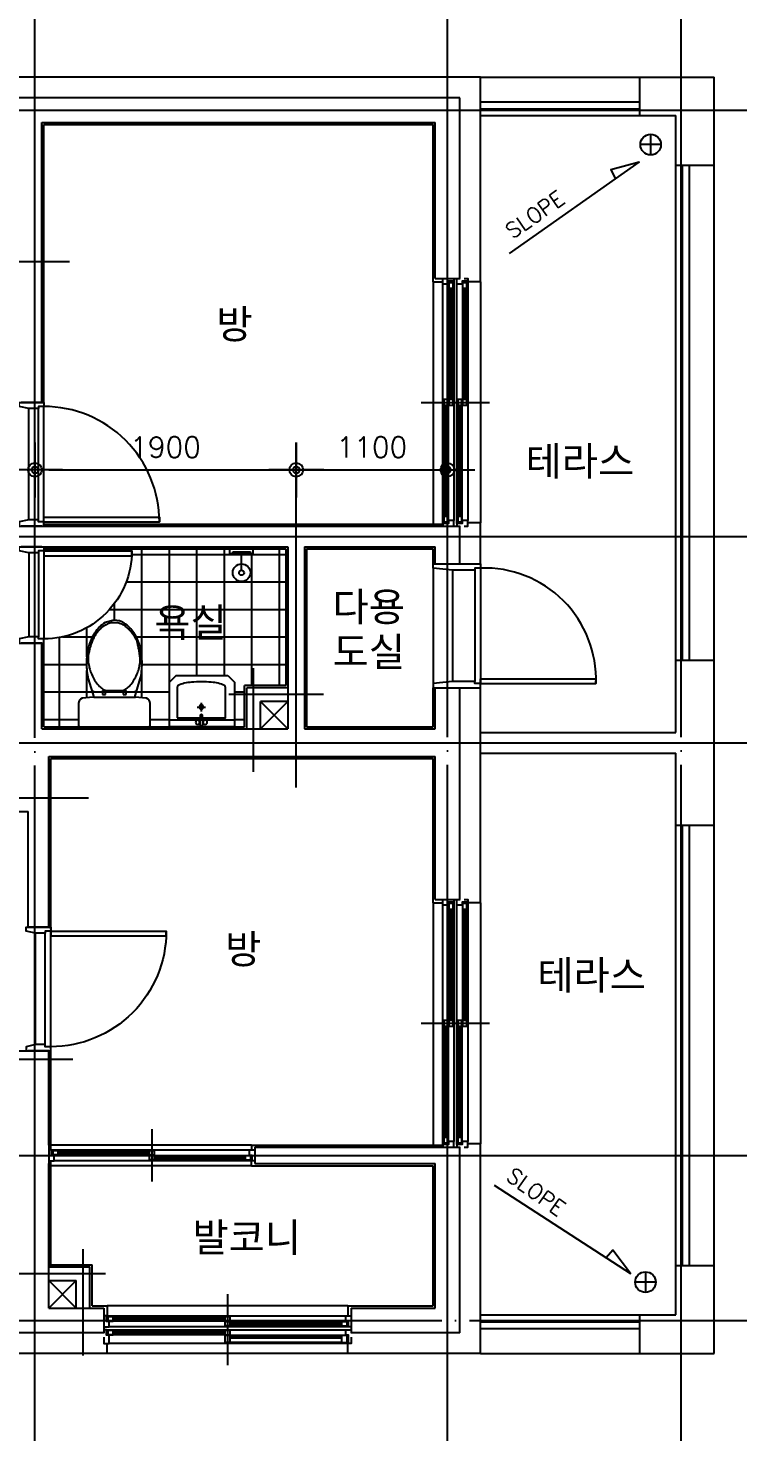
# Model space of a CAD drawing. Header units: millimetres. Extents: x 5537433 to 5830173, y -900794 to -778623.
# Drawn here: x 5641291 to 5646453, y -823965 to -813758 of the extents above; entities that cross this region are included whole.
import ezdxf
from ezdxf.enums import TextEntityAlignment as Align

# ---------------------------------------------------------------- set-up
doc = ezdxf.new("R2010")
doc.units = ezdxf.units.MM
doc.header["$LTSCALE"] = 100
doc.linetypes.add('CEN', pattern=[62, 60, -1, 0, -1])
doc.layers.get('0').update_dxf_attribs({"linetype": 'CONTINUOUS'})
doc.layers.get('DEFPOINTS').update_dxf_attribs({"linetype": 'CONTINUOUS'})
for name, color, linetype in [('181', 181, 'CONTINUOUS'), ('60', 60, 'CONTINUOUS'), ('9', 9, 'CONTINUOUS'), ('CEN', 1, 'CEN'), ('COL', 2, 'CONTINUOUS'), ('DIM', 7, 'CONTINUOUS'), ('ETC', 6, 'CONTINUOUS'), ('FIN', 9, 'CONTINUOUS'), ('FUR', 181, 'CONTINUOUS'), ('HAT', 8, 'CONTINUOUS'), ('WID', 4, 'CONTINUOUS')]:
    doc.layers.add(name, color=color, linetype=linetype)
doc.styles.add('2', font='')
doc.styles.add('GHS', font='ROMANS.shx', dxfattribs={"bigfont": 'GHS.shx'})
doc.styles.add('HGTXT', font='romans.shx', dxfattribs={"bigfont": 'whgtxt.shx'})
doc.styles.get('2').set_extended_font_data('HYtbrB')
doc.dimstyles.get("Standard").update_dxf_attribs({"dimtxt": 0.18, "dimasz": 0.18, "dimexe": 0.18, "dimexo": 0.0625, "dimgap": 0.09, "dimtad": 0, "dimtih": 1, "dimtoh": 1, "dimdec": 4, "dimzin": 0, "dimdsep": 46, "dimtxsty": 'STANDARD', "dimcen": 0.09, "dimadec": 0, "dimazin": 0, "dimtfac": 1, "dimtdec": 4, "dimtofl": 0, "dimtmove": 0, "dimatfit": 3, "dimfxl": 1, "dimtolj": 1, "dimtzin": 0, "dimarcsym": 0})

# ---------------------------------------------------------------- blocks, each defined once
blk = doc.blocks.new('to-la-001-D-P')
at = {"color": 0}
for p, q in [((475, -50), (0, -50)), ((58, -288), (58, -66)), ((58, -66), (225, -66)), ((202, -144), (264, -144)), ((232, -175), (232, -113))]:
    blk.add_line(p, q, dxfattribs=at)
blk.add_lwpolyline([(425, -375), (475, -325), (475, 0), (0, 0), (0, -325), (50, -375)], close=True, dxfattribs=at)
for points in [[(240, -66), (408, -66), (408, -288, -0.272815), (401, -300, -0.070145), (356, -317, -0.03268), (305, -325, -0.023671), (233, -328, -0.023671), (161, -325, -0.03268), (109, -317, -0.070145), (64, -300, -0.272815), (58, -288, -0.272815)], [(224, -17), (227, -87, 1), (239, -87), (242, -17)]]:
    blk.add_lwpolyline(points, format="xyb", dxfattribs=at)
for centre, radius in [((206, -34), 15.3), ((260, -34), 15.3), ((233, -144), 15)]:
    blk.add_circle(centre, radius, dxfattribs=at)
for start, end in [(90, 181.9092), (358.0908, 90)]:
    blk.add_arc((233, -17), 9.19, start, end, dxfattribs=at)
blk = doc.blocks.new('to-cl-007-D-P')
at = {"color": 0}
for p, q in [((-150, -217), (155, -217)), ((-150, -255), (150, -255)), ((-85, -235), (-65, -235)), ((-85, -265), (-85, -235)), ((-65, -265), (-85, -265)), ((-65, -235), (-65, -265)), ((65, -265), (65, -235)), ((65, -235), (85, -235)), ((85, -265), (65, -265)), ((85, -235), (85, -265))]:
    blk.add_line(p, q, dxfattribs=at)
blk.add_lwpolyline([(150, -217), (189, -350, -0.05768), (202, -461, -0.065122), (186, -587, -0.077906), (143, -683, -0.107177), (72, -754, -0.144137), (0, -776), (-67, -759, -0.107177), (-143, -683, -0.077906), (-186, -587, -0.065122), (-202, -461, -0.057645), (-189, -350), (-150, -217), (-155, -217), (-235, -210, -0.286796), (-260, -170), (-260, -10, -0.414214), (-250, 0), (250, 0, -0.414214), (260, -10), (260, -170, -0.286796), (235, -210), (150, -217)], format="xyb", dxfattribs=at)
blk.add_lwpolyline([(87, -276), (94, -282), (101, -288), (108, -295), (115, -303), (122, -312), (129, -321), (136, -331), (142, -340), (148, -350), (154, -360), (159, -370), (164, -381), (168, -391), (172, -401), (175, -411), (178, -421), (181, -431), (183, -441), (184, -450), (186, -459), (187, -468), (187, -475), (188, -482), (188, -487), (188, -491), (189, -495), (188, -497), (188, -499), (188, -502), (187, -504), (187, -508), (186, -512), (186, -517), (185, -524), (184, -531), (183, -539), (181, -548), (180, -556), (179, -565), (177, -573), (176, -582), (174, -589), (172, -597), (171, -604), (169, -610), (168, -615), (166, -620), (165, -624), (164, -627), (164, -629), (163, -631), (162, -633), (161, -635), (160, -636), (159, -639), (157, -641), (155, -645), (152, -649), (149, -654), (146, -659), (142, -665), (137, -672), (132, -678), (127, -685), (122, -692), (116, -699), (109, -706), (103, -712), (96, -719), (88, -725), (81, -731), (73, -737), (64, -742), (56, -746), (47, -750), (37, -753), (28, -756), (18, -757), (9, -758), (-1, -758), (-11, -758), (-22, -756), (-32, -754), (-41, -751), (-51, -747), (-60, -743), (-69, -738), (-78, -733), (-85, -728), (-93, -722), (-99, -716), (-105, -710), (-111, -703), (-117, -697), (-122, -690), (-127, -684), (-131, -677), (-136, -671), (-140, -664), (-144, -658), (-148, -651), (-151, -644), (-155, -638), (-158, -631), (-161, -624), (-164, -617), (-167, -610), (-169, -603), (-171, -595), (-174, -587), (-176, -580), (-178, -571), (-180, -563), (-182, -555), (-184, -546), (-186, -537), (-187, -528), (-189, -519), (-189, -509), (-190, -500), (-190, -490), (-190, -481), (-189, -471), (-188, -461), (-186, -451), (-184, -441), (-182, -431), (-179, -421), (-176, -411), (-172, -401), (-168, -391), (-164, -381), (-159, -370), (-154, -360), (-149, -350), (-143, -340), (-136, -331), (-129, -321), (-123, -312), (-115, -303), (-108, -295), (-101, -288), (-94, -282), (-87, -276), (-80, -272), (-74, -269), (-67, -267), (-61, -265), (-54, -264), (-48, -264), (-41, -264), (-33, -264), (-25, -264), (-17, -264), (-8, -264), (0, -264), (9, -264), (17, -264), (26, -264), (33, -264), (41, -264), (48, -264), (54, -264), (61, -265), (67, -267), (74, -269), (80, -272)], close=True, dxfattribs=at)
blk.add_lwpolyline([(155, -217), (150, -217)], dxfattribs=at)
for centre, start, end in [((-148, -267), 98.7037, 171.2963), ((148, -267), 8.7037, 81.2963)]:
    blk.add_arc(centre, 11.9, start, end, dxfattribs=at)
blk = doc.blocks.new('Z_DOT')
at = {"layer": 'DIM', "color": 7}
for p, q in [((0, -2), (0, 2)), ((-2, 0), (2, 0))]:
    blk.add_line(p, q, dxfattribs=at)
for radius in [0.5, 0.25]:
    blk.add_circle((0, 0), radius, dxfattribs=at)
blk = doc.blocks.new('*D271')
at = {"layer": 'DEFPOINTS', "color": 0, "linetype": 'Continuous', "transparency": 16777216}
for p in [(5643241, -816970), (5644341, -816970), (5644341, -816970)]:
    blk.add_point(p, dxfattribs=at)
at = {"layer": 'DIM', "color": 0, "linetype": 'Continuous', "lineweight": -2, "transparency": 16777216}
blk.add_line((5643341, -816970), (5644241, -816970), dxfattribs=at)
at = {"layer": 'DIM', "color": 0, "linetype": 'Continuous', "lineweight": -2, "transparency": 16777216, "xscale": 100, "yscale": 100, "zscale": 100, "rotation": 180}
blk.add_blockref('Z_DOT', (5643241, -816970), dxfattribs=at)
at = {"layer": 'DIM', "color": 0, "linetype": 'Continuous', "lineweight": -2, "transparency": 16777216, "xscale": 100, "yscale": 100, "zscale": 100}
blk.add_blockref('Z_DOT', (5644341, -816970), dxfattribs=at)
at = {"layer": 'DIM', "color": 60, "linetype": 'Continuous', "transparency": 16777216, "insert": (5643791, -816805), "char_height": 150, "attachment_point": 5, "style": 'GHS'}
blk.add_mtext('\\A1;1100', dxfattribs=at)
blk = doc.blocks.new('*D272')
at = {"layer": 'DEFPOINTS', "color": 0, "linetype": 'Continuous', "transparency": 16777216}
for p in [(5641341, -816970), (5643241, -816970), (5643241, -816970)]:
    blk.add_point(p, dxfattribs=at)
at = {"layer": 'DIM', "color": 0, "linetype": 'Continuous', "lineweight": -2, "transparency": 16777216}
blk.add_line((5641441, -816970), (5643141, -816970), dxfattribs=at)
at = {"layer": 'DIM', "color": 0, "linetype": 'Continuous', "lineweight": -2, "transparency": 16777216, "xscale": 100, "yscale": 100, "zscale": 100, "rotation": 180}
blk.add_blockref('Z_DOT', (5641341, -816970), dxfattribs=at)
at = {"layer": 'DIM', "color": 0, "linetype": 'Continuous', "lineweight": -2, "transparency": 16777216, "xscale": 100, "yscale": 100, "zscale": 100}
blk.add_blockref('Z_DOT', (5643241, -816970), dxfattribs=at)
at = {"layer": 'DIM', "color": 60, "linetype": 'Continuous', "transparency": 16777216, "insert": (5642291, -816805), "char_height": 150, "attachment_point": 5, "style": 'GHS'}
blk.add_mtext('\\A1;1900', dxfattribs=at)

msp = doc.modelspace()

# ---------------------------------------------------------------- linework, layer by layer
at = {"layer": '181'}
for p, q in [((5642758, -817579.5), (5642758, -817544.1)), ((5642758, -817544.1), (5642928.7, -817544.1)), ((5642779.3, -817579.5), (5642779.3, -817565.4)), ((5642779.3, -817565.4), (5642907.3, -817565.4)), ((5642907.3, -817565.4), (5642907.3, -817579.5)), ((5642928.7, -817579.5), (5642928.7, -817544.1)), ((5642843.3, -817579.5), (5642758, -817579.5)), ((5642843.3, -817654.2), (5642843.3, -817579.5)), ((5642843.3, -817579.5), (5642928.7, -817579.5)), ((5642843.3, -817699.8), (5642843.3, -817654.2))]:
    msp.add_line(p, q, dxfattribs=at)
for radius in [63.9, 18.2]:
    msp.add_circle((5642843.3, -817718), radius, dxfattribs=at)
at = {"layer": '9'}
for p, q in [((5645893.5, -814605.4), (5645743.5, -814605.4)), ((5645818.5, -814530.4), (5645818.5, -814680.4)), ((5643180.7, -818854.1), (5642980.7, -818654.1)), ((5643180.7, -818654.1), (5642980.7, -818854.1)), ((5641440.7, -823064.1), (5641640.7, -822864.1)), ((5641440.7, -822864.1), (5641640.7, -823064.1)), ((5645855.8, -822875.9), (5645705.8, -822875.9)), ((5645780.8, -822800.9), (5645780.8, -822950.9))]:
    msp.add_line(p, q, dxfattribs=at)
for centre in [(5645818.5, -814605.4), (5645780.8, -822875.9)]:
    msp.add_circle(centre, 75, dxfattribs=at)
at = {"layer": 'CEN'}
for p, q in [((5641340.7, -825119.2), (5641340.7, -809327.4)), ((5644340.7, -825114.1), (5644340.7, -809327.4)), ((5646040.7, -825114.1), (5646040.7, -809327.4)), ((5634824.1, -814354.1), (5649339.2, -814354.1)), ((5637489.1, -815454.1), (5641591.5, -815454.1)), ((5643240.7, -819279.1), (5643240.7, -817121.7)), ((5640968.8, -817454.1), (5649337.9, -817454.1)), ((5642930.7, -819165), (5642930.7, -818411)), ((5643439.6, -818604.1), (5642751.1, -818604.1)), ((5640968.8, -818954.1), (5649337.9, -818954.1)), ((5637365.8, -819354.1), (5641729.6, -819354.1)), ((5639527.9, -821254.1), (5641615.4, -821254.1)), ((5641023.1, -821954.1), (5649337.9, -821954.1)), ((5641690.7, -823410), (5641690.7, -822636)), ((5641181.1, -822814.1), (5641853.1, -822814.1)), ((5625899.8, -823154.1), (5649337.9, -823154.1))]:
    msp.add_line(p, q, dxfattribs=at)
at = {"layer": 'COL'}
for p, q in [((5644430.7, -814264.1), (5640685.7, -814264.1)), ((5644430.7, -815579.1), (5644430.7, -814264.1)), ((5641390.7, -814444.1), (5644250.7, -814444.1)), ((5641390.7, -816479.1), (5641390.7, -814444.1)), ((5644250.7, -815579.1), (5644250.7, -814444.1)), ((5644250.7, -815579.1), (5644430.7, -815579.1)), ((5641390.7, -816479.1), (5641240.7, -816479.1)), ((5641390.7, -817379.1), (5641240.7, -817379.1)), ((5641390.7, -817379.1), (5644265.7, -817379.1)), ((5641390.7, -817379.1), (5641390.7, -817379.1)), ((5644265.7, -817379.1), (5644430.7, -817379.1)), ((5644430.7, -817654.1), (5644430.7, -817379.1)), ((5641390.7, -817529.1), (5641240.7, -817529.1)), ((5641390.7, -817529.1), (5643180.7, -817529.1)), ((5641390.7, -817529.1), (5641390.7, -817529.1)), ((5643180.7, -817529.1), (5643180.7, -818854.1)), ((5643300.7, -817529.1), (5643300.7, -818854.1)), ((5643300.7, -817529.1), (5644250.7, -817529.1)), ((5644250.7, -817654.1), (5644250.7, -817529.1)), ((5644250.7, -817654.1), (5644430.7, -817654.1)), ((5641390.7, -818229.1), (5641240.7, -818229.1)), ((5641390.7, -818854.1), (5641390.7, -818229.1)), ((5643180.7, -818554.1), (5642880.7, -818554.1)), ((5642880.7, -818854.1), (5642880.7, -818554.1)), ((5644250.7, -818854.1), (5644250.7, -818554.1)), ((5644250.7, -818554.1), (5644430.7, -818554.1)), ((5644430.7, -820094.1), (5644430.7, -818554.1)), ((5642980.7, -818854.1), (5642980.7, -818654.1)), ((5643180.7, -818654.1), (5642980.7, -818654.1)), ((5641390.7, -818854.1), (5643180.7, -818854.1)), ((5643300.7, -818854.1), (5644250.7, -818854.1)), ((5641440.7, -819054.1), (5644250.7, -819054.1)), ((5641440.7, -820294), (5641440.7, -819054.1)), ((5644250.7, -820094.1), (5644250.7, -819054.1)), ((5637530.7, -819454.1), (5641290.7, -819454.1)), ((5641290.7, -820294.1), (5641290.7, -819454.1)), ((5644250.7, -820094.1), (5644430.7, -820094.1)), ((5641440.7, -820294.1), (5641290.7, -820294.1)), ((5640600.7, -821194), (5641440.7, -821194)), ((5641290.7, -821194.1), (5641290.7, -821194.1)), ((5641440.7, -821194.1), (5641290.7, -821194.1)), ((5641440.7, -821879.1), (5641440.7, -821194)), ((5641440.7, -821879.1), (5641440.7, -822014.1)), ((5642940.7, -821894.1), (5644265.7, -821894.1)), ((5642940.7, -821894.1), (5642940.7, -822014.1)), ((5644265.7, -821894.1), (5644430.7, -821894.1)), ((5644430.7, -823244.1), (5644430.7, -821894.1)), ((5641440.7, -823064.1), (5641440.7, -822014.1)), ((5642940.7, -822014.1), (5644250.7, -822014.1)), ((5644250.7, -823064.1), (5644250.7, -822014.1)), ((5641440.7, -822764.1), (5641740.7, -822764.1)), ((5641740.7, -823064.1), (5641740.7, -822764.1)), ((5641440.7, -822864.1), (5641640.7, -822864.1)), ((5641640.7, -823064.1), (5641640.7, -822864.1)), ((5641440.7, -823064.1), (5641840.7, -823064.1)), ((5641840.7, -823064.1), (5641840.7, -823244.1)), ((5643640.7, -823064.1), (5644250.7, -823064.1)), ((5643640.7, -823064.1), (5643640.7, -823244.1)), ((5641840.7, -823244.1), (5640890.7, -823244.1)), ((5644430.7, -823244.1), (5643640.7, -823244.1))]:
    msp.add_line(p, q, dxfattribs=at)
at = {"layer": 'DIM'}
for points in [[(5644791.5, -815397.7), (5645735.7, -814732.4), (5645530.1, -814788.5), (5645564, -814853.8)], [(5644681.5, -822170.6), (5645671.3, -822813.1), (5645543.2, -822642.7), (5645495.1, -822698.4)]]:
    msp.add_lwpolyline(points, dxfattribs=at)
at = {"layer": 'ETC'}
for p, q in [((5644580.7, -814114.1), (5646280.7, -814114.1)), ((5645740.7, -814394.1), (5645740.7, -814114.1)), ((5646280.7, -823394.1), (5646280.7, -814114.1)), ((5644580.7, -814394.1), (5646000.7, -814394.1)), ((5646000.7, -818879.1), (5646000.7, -814394.1)), ((5646000.7, -814754.1), (5646280.7, -814754.1)), ((5646000.7, -818354.1), (5646280.7, -818354.1)), ((5644580.7, -818879.1), (5646000.7, -818879.1)), ((5644580.7, -819029.1), (5646000.7, -819029.1)), ((5646000.7, -823114.1), (5646000.7, -819029.1)), ((5646000.7, -819554.1), (5646280.7, -819554.1)), ((5646000.7, -822754.1), (5646280.7, -822754.1)), ((5644580.7, -823114.1), (5646000.7, -823114.1)), ((5645740.7, -823394.1), (5645740.7, -823114.1)), ((5644580.7, -823394.1), (5646280.7, -823394.1))]:
    msp.add_line(p, q, dxfattribs=at)
at = {"layer": 'FIN'}
for p, q in [((5644580.7, -814114.1), (5640660.7, -814114.1)), ((5644580.7, -815604.1), (5644580.7, -814114.1)), ((5641405.7, -814459.1), (5644235.7, -814459.1)), ((5641405.7, -816479.1), (5641405.7, -814459.1)), ((5644235.7, -815604.1), (5644235.7, -814459.1)), ((5644235.7, -815604.1), (5644308.2, -815604.1)), ((5644580.7, -815604.1), (5644488.2, -815604.1)), ((5641405.7, -817364.1), (5644308.2, -817364.1)), ((5641405.7, -817364.1), (5641405.7, -817379.1)), ((5644580.7, -817354.1), (5644488.2, -817354.1)), ((5644580.7, -817654.1), (5644580.7, -817354.1)), ((5641405.7, -817529.1), (5641405.7, -817544.1)), ((5641405.7, -817544.1), (5643165.7, -817544.1)), ((5643165.7, -817544.1), (5643165.7, -818539.1)), ((5643315.7, -817544.1), (5643315.7, -818839.1)), ((5643315.7, -817544.1), (5644235.7, -817544.1)), ((5644235.7, -817654.1), (5644235.7, -817544.1)), ((5641405.7, -818839.1), (5641405.7, -818229.1)), ((5643165.7, -818539.1), (5642865.7, -818539.1)), ((5642865.7, -818839.1), (5642865.7, -818539.1)), ((5644235.7, -818539.1), (5644235.7, -818554.1)), ((5644235.7, -818839.1), (5644235.7, -818554.1)), ((5644580.7, -820119.1), (5644580.7, -818554.1)), ((5641405.7, -818839.1), (5642865.7, -818839.1)), ((5643315.7, -818839.1), (5644235.7, -818839.1)), ((5641455.7, -819069.1), (5644235.7, -819069.1)), ((5641455.7, -820310.3), (5641455.7, -819069.1)), ((5644235.7, -820119.1), (5644235.7, -819069.1)), ((5644235.7, -820119.1), (5644308.2, -820119.1)), ((5644580.7, -820119.1), (5644488.2, -820119.1)), ((5641455.7, -821914.1), (5641455.7, -821179)), ((5642915.7, -821879.1), (5642915.7, -821914.1)), ((5642915.7, -821879.1), (5644308.2, -821879.1)), ((5644580.7, -821869.1), (5644488.2, -821869.1)), ((5644580.7, -823394.1), (5644580.7, -821869.1)), ((5641455.7, -822764.1), (5641455.7, -821994.1)), ((5642915.7, -822029.1), (5642915.7, -821994.1)), ((5642915.7, -822029.1), (5644235.7, -822029.1)), ((5644235.7, -823049.1), (5644235.7, -822029.1)), ((5641455.7, -822749.1), (5641755.7, -822749.1)), ((5641755.7, -823049.1), (5641755.7, -822749.1)), ((5641755.7, -823049.1), (5641865.7, -823049.1)), ((5641865.7, -823049.1), (5641865.7, -823121.6)), ((5643615.7, -823049.1), (5643615.7, -823121.6)), ((5643615.7, -823049.1), (5644235.7, -823049.1)), ((5641865.7, -823394.1), (5641865.7, -823321.6)), ((5643615.7, -823394.1), (5643615.7, -823321.6)), ((5641865.7, -823394.1), (5640865.7, -823394.1)), ((5644580.7, -823394.1), (5643615.7, -823394.1))]:
    msp.add_line(p, q, dxfattribs=at)
at = {"layer": 'HAT'}
for p, q in [((5644580.7, -814294.1), (5645740.7, -814294.1)), ((5644580.7, -814344.1), (5645740.7, -814344.1)), ((5646050.7, -818354.1), (5646050.7, -814754.1)), ((5646100.7, -818354.1), (5646100.7, -814754.1)), ((5641518.4, -817559.1), (5641518.4, -817544.1)), ((5641718.4, -817559.1), (5641718.4, -817544.1)), ((5641918.4, -817559.1), (5641918.4, -817544.1)), ((5642118.4, -818626.1), (5642118.4, -817544.1)), ((5642318.4, -818839.1), (5642318.4, -817544.1)), ((5642518.4, -818464.1), (5642518.4, -817544.1)), ((5642718.4, -818464.1), (5642718.4, -817544.1)), ((5643118.4, -818539.1), (5643118.4, -817544.1)), ((5642045.1, -817584.8), (5643165.7, -817584.8)), ((5642918.4, -818539.1), (5642918.4, -817579.5)), ((5642004.5, -817784.8), (5643165.7, -817784.8)), ((5641918.4, -818063.5), (5641918.4, -817942.2)), ((5641883.5, -817984.8), (5643165.7, -817984.8)), ((5641718.4, -818328.4), (5641718.4, -818117.5)), ((5641518.4, -818839.1), (5641518.4, -818189.1)), ((5641540.2, -818184.8), (5641758.2, -818184.8)), ((5642077.6, -818184.8), (5643165.7, -818184.8)), ((5641405.7, -818384.8), (5641715.9, -818384.8)), ((5642120, -818384.8), (5643165.7, -818384.8)), ((5641718.4, -818626), (5641718.4, -818427.7)), ((5641405.7, -818584.8), (5641756.8, -818584.8)), ((5642079.1, -818584.8), (5642318.1, -818584.8)), ((5642793.1, -818584.8), (5642865.7, -818584.8)), ((5641405.7, -818784.8), (5641657.9, -818784.8)), ((5642177.9, -818784.8), (5642318.1, -818784.8)), ((5642793.1, -818784.8), (5642865.7, -818784.8)), ((5646050.7, -822754.1), (5646050.7, -819554.1)), ((5646100.7, -822754.1), (5646100.7, -819554.1)), ((5644580.7, -823164.1), (5645740.7, -823164.1)), ((5644580.7, -823214.1), (5645740.7, -823214.1))]:
    msp.add_line(p, q, dxfattribs=at)
at = {"layer": 'WID'}
for p, q in [((5644235.7, -815604.1), (5644235.7, -817364.1)), ((5644308.2, -817359.1), (5644308.2, -815619.1)), ((5644388.2, -815599.1), (5644388.2, -817339.1)), ((5644408.2, -817359.1), (5644408.2, -815619.1)), ((5644488.2, -815599.1), (5644488.2, -817339.1)), ((5644580.7, -815604.1), (5644580.7, -817354.1)), ((5644351.2, -815649.1), (5644351.2, -816459.1)), ((5644362.2, -815649.1), (5644362.2, -816459.1)), ((5644370.2, -815649.1), (5644370.2, -816459.1)), ((5644381.2, -815649.1), (5644381.2, -816499.1)), ((5644451.2, -815649.1), (5644451.2, -816459.1)), ((5644462.2, -815649.1), (5644462.2, -816459.1)), ((5644470.2, -815649.1), (5644470.2, -816459.1)), ((5644481.2, -815649.1), (5644481.2, -816499.1)), ((5641295.7, -817334.1), (5641295.7, -816524.1)), ((5641365.7, -817334.1), (5641365.7, -816524.1)), ((5641405.7, -817349.1), (5641405.7, -816509.1)), ((5644150.7, -816479.1), (5644645.7, -816479.1)), ((5644315.2, -816499.1), (5644315.2, -817309.1)), ((5644326.2, -816499.1), (5644326.2, -817309.1)), ((5644334.2, -816499.1), (5644334.2, -817309.1)), ((5644345.2, -816499.1), (5644345.2, -817349.1)), ((5644415.2, -816499.1), (5644415.2, -817309.1)), ((5644426.2, -816499.1), (5644426.2, -817309.1)), ((5644434.2, -816499.1), (5644434.2, -817309.1)), ((5644445.2, -816499.1), (5644445.2, -817349.1)), ((5641405.7, -817559.1), (5641405.7, -818199.1)), ((5641295.7, -817574.1), (5641295.7, -818184.1)), ((5641365.7, -817574.1), (5641365.7, -818184.1)), ((5644235.7, -817684.1), (5644235.7, -818524.1)), ((5644378.2, -817699.1), (5644378.2, -818509.1)), ((5644540.7, -817699.1), (5644540.7, -818509.1)), ((5644580.7, -817684.1), (5644580.7, -818524.1)), ((5644235.7, -820119.1), (5644235.7, -821879.1)), ((5644388.2, -820114.1), (5644388.2, -821854.1)), ((5644488.2, -820114.1), (5644488.2, -821854.1)), ((5644580.7, -820119.1), (5644580.7, -821869.1)), ((5644308.2, -821874.1), (5644308.2, -820134.1)), ((5644351.2, -820164.1), (5644351.2, -820974.1)), ((5644362.2, -820164.1), (5644362.2, -820974.1)), ((5644370.2, -820164.1), (5644370.2, -820974.1)), ((5644381.2, -820164.1), (5644381.2, -821014.1)), ((5644408.2, -821874.1), (5644408.2, -820134.1)), ((5644451.2, -820164.1), (5644451.2, -820974.1)), ((5644462.2, -820164.1), (5644462.2, -820974.1)), ((5644470.2, -820164.1), (5644470.2, -820974.1)), ((5644481.2, -820164.1), (5644481.2, -821014.1)), ((5641455.7, -821164.1), (5641455.7, -820324.1)), ((5641345.7, -821149.1), (5641345.7, -820339.1)), ((5641415.7, -821149.1), (5641415.7, -820339.1)), ((5644150.7, -820994.1), (5644645.7, -820994.1)), ((5644315.2, -821014.1), (5644315.2, -821824.1)), ((5644326.2, -821014.1), (5644326.2, -821824.1)), ((5644334.2, -821014.1), (5644334.2, -821824.1)), ((5644345.2, -821014.1), (5644345.2, -821864.1)), ((5644415.2, -821014.1), (5644415.2, -821824.1)), ((5644426.2, -821014.1), (5644426.2, -821824.1)), ((5644434.2, -821014.1), (5644434.2, -821824.1)), ((5644445.2, -821014.1), (5644445.2, -821864.1)), ((5642190.7, -821764.1), (5642190.7, -822144.1)), ((5642915.7, -821879.1), (5641455.7, -821879.1)), ((5641460.7, -821914.1), (5642900.7, -821914.1)), ((5642170.7, -821951.1), (5641470.7, -821951.1)), ((5642170.7, -821921.1), (5641510.7, -821921.1)), ((5642170.7, -821932.1), (5641510.7, -821932.1)), ((5642170.7, -821940.1), (5641510.7, -821940.1)), ((5642870.7, -821957.1), (5642210.7, -821957.1)), ((5642915.7, -822029.1), (5641455.7, -822029.1)), ((5642920.7, -821994.1), (5641480.7, -821994.1)), ((5642870.7, -821987.1), (5642170.7, -821987.1)), ((5642870.7, -821968.1), (5642210.7, -821968.1)), ((5642870.7, -821976.1), (5642210.7, -821976.1)), ((5642740.7, -822964.1), (5642740.7, -823479.1)), ((5643615.7, -823049.1), (5641865.7, -823049.1)), ((5641860.7, -823121.6), (5643600.7, -823121.6)), ((5642720.7, -823158.6), (5641870.7, -823158.6)), ((5642720.7, -823128.6), (5641910.7, -823128.6)), ((5642720.7, -823139.6), (5641910.7, -823139.6)), ((5642720.7, -823147.6), (5641910.7, -823147.6)), ((5643570.7, -823164.6), (5642760.7, -823164.6)), ((5643570.7, -823175.6), (5642760.7, -823175.6)), ((5643570.7, -823183.6), (5642760.7, -823183.6)), ((5641860.7, -823221.6), (5643600.7, -823221.6)), ((5642720.7, -823258.6), (5641870.7, -823258.6)), ((5643620.7, -823201.6), (5641880.7, -823201.6)), ((5642720.7, -823228.6), (5641910.7, -823228.6)), ((5642720.7, -823239.6), (5641910.7, -823239.6)), ((5642720.7, -823247.6), (5641910.7, -823247.6)), ((5643570.7, -823194.6), (5642720.7, -823194.6)), ((5643570.7, -823264.6), (5642760.7, -823264.6)), ((5643570.7, -823275.6), (5642760.7, -823275.6)), ((5643570.7, -823283.6), (5642760.7, -823283.6)), ((5643620.7, -823321.6), (5641880.7, -823321.6)), ((5643570.7, -823314.6), (5642720.7, -823314.6)), ((5643615.7, -823394.1), (5641865.7, -823394.1))]:
    msp.add_line(p, q, dxfattribs=at)
for points in [[(5644363.2, -815579.1), (5644388.2, -815579.1), (5644388.2, -815599.1), (5644348.2, -815599.1), (5644348.2, -815619.1), (5644308.2, -815619.1), (5644308.2, -815579.1), (5644333.2, -815579.1)], [(5644463.2, -815579.1), (5644488.2, -815579.1), (5644488.2, -815599.1), (5644448.2, -815599.1), (5644448.2, -815619.1), (5644408.2, -815619.1), (5644408.2, -815579.1), (5644433.2, -815579.1)], [(5641405.7, -817349.1), (5641405.7, -817314.1), (5642245.7, -817314.1), (5642245.7, -817349.1)], [(5644363.2, -817379.1), (5644388.2, -817379.1), (5644388.2, -817339.1), (5644348.2, -817339.1), (5644348.2, -817359.1), (5644308.2, -817359.1), (5644308.2, -817379.1), (5644333.2, -817379.1)], [(5644463.2, -817379.1), (5644488.2, -817379.1), (5644488.2, -817339.1), (5644448.2, -817339.1), (5644448.2, -817359.1), (5644408.2, -817359.1), (5644408.2, -817379.1), (5644433.2, -817379.1)], [(5641405.7, -817559.1), (5641405.7, -817594.1), (5642045.7, -817594.1), (5642045.7, -817559.1)], [(5644580.7, -818524.1), (5644580.7, -818489.1), (5645420.7, -818489.1), (5645420.7, -818524.1)], [(5644363.2, -820094.1), (5644388.2, -820094.1), (5644388.2, -820114.1), (5644348.2, -820114.1), (5644348.2, -820134.1), (5644308.2, -820134.1), (5644308.2, -820094.1), (5644333.2, -820094.1)], [(5644463.2, -820094.1), (5644488.2, -820094.1), (5644488.2, -820114.1), (5644448.2, -820114.1), (5644448.2, -820134.1), (5644408.2, -820134.1), (5644408.2, -820094.1), (5644433.2, -820094.1)], [(5641455.7, -820324.1), (5641455.7, -820359.1), (5642295.7, -820359.1), (5642295.7, -820324.1)], [(5644363.2, -821894.1), (5644388.2, -821894.1), (5644388.2, -821854.1), (5644348.2, -821854.1), (5644348.2, -821874.1), (5644308.2, -821874.1), (5644308.2, -821894.1), (5644333.2, -821894.1)], [(5644463.2, -821894.1), (5644488.2, -821894.1), (5644488.2, -821854.1), (5644448.2, -821854.1), (5644448.2, -821874.1), (5644408.2, -821874.1), (5644408.2, -821894.1), (5644433.2, -821894.1)], [(5641440.7, -821969.1), (5641440.7, -821994.1), (5641480.7, -821994.1), (5641480.7, -821954.1), (5641460.7, -821954.1), (5641460.7, -821914.1), (5641440.7, -821914.1), (5641440.7, -821939.1)], [(5642940.7, -821969.1), (5642940.7, -821994.1), (5642920.7, -821994.1), (5642920.7, -821954.1), (5642900.7, -821954.1), (5642900.7, -821914.1), (5642940.7, -821914.1), (5642940.7, -821939.1)], [(5641840.7, -823176.6), (5641840.7, -823201.6), (5641880.7, -823201.6), (5641880.7, -823161.6), (5641860.7, -823161.6), (5641860.7, -823121.6), (5641840.7, -823121.6), (5641840.7, -823146.6)], [(5643640.7, -823176.6), (5643640.7, -823201.6), (5643620.7, -823201.6), (5643620.7, -823161.6), (5643600.7, -823161.6), (5643600.7, -823121.6), (5643640.7, -823121.6), (5643640.7, -823146.6)], [(5641840.7, -823276.6), (5641840.7, -823321.6), (5641880.7, -823321.6), (5641880.7, -823261.6), (5641860.7, -823261.6), (5641860.7, -823221.6), (5641840.7, -823221.6), (5641840.7, -823246.6)], [(5643640.7, -823276.6), (5643640.7, -823321.6), (5643620.7, -823321.6), (5643620.7, -823261.6), (5643600.7, -823261.6), (5643600.7, -823221.6), (5643640.7, -823221.6), (5643640.7, -823246.6)]]:
    msp.add_lwpolyline(points, dxfattribs=at)
for points in [[(5644351.2, -815609.1), (5644351.2, -815649.1), (5644381.2, -815649.1), (5644381.2, -815609.1)], [(5644451.2, -815609.1), (5644451.2, -815649.1), (5644481.2, -815649.1), (5644481.2, -815609.1)], [(5641405.7, -816479.1), (5641405.7, -816509.1), (5641365.7, -816509.1), (5641365.7, -816524.1), (5641295.7, -816524.1), (5641225.7, -816509.1), (5641225.7, -816479.1)], [(5644315.2, -816459.1), (5644315.2, -816499.1), (5644345.2, -816499.1), (5644345.2, -816459.1)], [(5644351.2, -816459.1), (5644351.2, -816499.1), (5644381.2, -816499.1), (5644381.2, -816459.1)], [(5644415.2, -816459.1), (5644415.2, -816499.1), (5644445.2, -816499.1), (5644445.2, -816459.1)], [(5644451.2, -816459.1), (5644451.2, -816499.1), (5644481.2, -816499.1), (5644481.2, -816459.1)], [(5641405.7, -817379.1), (5641405.7, -817349.1), (5641365.7, -817349.1), (5641365.7, -817334.1), (5641295.7, -817334.1), (5641225.7, -817349.1), (5641225.7, -817379.1)], [(5644315.2, -817309.1), (5644315.2, -817349.1), (5644345.2, -817349.1), (5644345.2, -817309.1)], [(5644415.2, -817309.1), (5644415.2, -817349.1), (5644445.2, -817349.1), (5644445.2, -817309.1)], [(5641405.7, -817529.1), (5641405.7, -817559.1), (5641365.7, -817559.1), (5641365.7, -817574.1), (5641295.7, -817574.1), (5641225.7, -817559.1), (5641225.7, -817529.1)], [(5644580.7, -817654.1), (5644580.7, -817684.1), (5644540.7, -817684.1), (5644540.7, -817699.1), (5644378.2, -817699.1), (5644235.7, -817684.1), (5644235.7, -817654.1)], [(5641405.7, -818229.1), (5641405.7, -818199.1), (5641365.7, -818199.1), (5641365.7, -818184.1), (5641295.7, -818184.1), (5641225.7, -818199.1), (5641225.7, -818229.1)], [(5644580.7, -818554.1), (5644580.7, -818524.1), (5644540.7, -818524.1), (5644540.7, -818509.1), (5644378.2, -818509.1), (5644235.7, -818524.1), (5644235.7, -818554.1)], [(5644351.2, -820124.1), (5644351.2, -820164.1), (5644381.2, -820164.1), (5644381.2, -820124.1)], [(5644451.2, -820124.1), (5644451.2, -820164.1), (5644481.2, -820164.1), (5644481.2, -820124.1)], [(5641455.7, -820294.1), (5641455.7, -820324.1), (5641415.7, -820324.1), (5641415.7, -820339.1), (5641345.7, -820339.1), (5641275.7, -820324.1), (5641275.7, -820294.1)], [(5644315.2, -820974.1), (5644315.2, -821014.1), (5644345.2, -821014.1), (5644345.2, -820974.1)], [(5644351.2, -820974.1), (5644351.2, -821014.1), (5644381.2, -821014.1), (5644381.2, -820974.1)], [(5644415.2, -820974.1), (5644415.2, -821014.1), (5644445.2, -821014.1), (5644445.2, -820974.1)], [(5644451.2, -820974.1), (5644451.2, -821014.1), (5644481.2, -821014.1), (5644481.2, -820974.1)], [(5641455.7, -821194.1), (5641455.7, -821164.1), (5641415.7, -821164.1), (5641415.7, -821149.1), (5641345.7, -821149.1), (5641275.7, -821164.1), (5641275.7, -821194.1)], [(5644315.2, -821824.1), (5644315.2, -821864.1), (5644345.2, -821864.1), (5644345.2, -821824.1)], [(5644415.2, -821824.1), (5644415.2, -821864.1), (5644445.2, -821864.1), (5644445.2, -821824.1)], [(5641510.7, -821921.1), (5641470.7, -821921.1), (5641470.7, -821951.1), (5641510.7, -821951.1)], [(5642210.7, -821921.1), (5642170.7, -821921.1), (5642170.7, -821951.1), (5642210.7, -821951.1)], [(5642210.7, -821957.1), (5642170.7, -821957.1), (5642170.7, -821987.1), (5642210.7, -821987.1)], [(5642910.7, -821957.1), (5642870.7, -821957.1), (5642870.7, -821987.1), (5642910.7, -821987.1)], [(5641910.7, -823128.6), (5641870.7, -823128.6), (5641870.7, -823158.6), (5641910.7, -823158.6)], [(5642760.7, -823128.6), (5642720.7, -823128.6), (5642720.7, -823158.6), (5642760.7, -823158.6)], [(5642760.7, -823164.6), (5642720.7, -823164.6), (5642720.7, -823194.6), (5642760.7, -823194.6)], [(5643610.7, -823164.6), (5643570.7, -823164.6), (5643570.7, -823194.6), (5643610.7, -823194.6)], [(5641910.7, -823228.6), (5641870.7, -823228.6), (5641870.7, -823258.6), (5641910.7, -823258.6)], [(5642760.7, -823228.6), (5642720.7, -823228.6), (5642720.7, -823258.6), (5642760.7, -823258.6)], [(5642760.7, -823264.6), (5642720.7, -823264.6), (5642720.7, -823314.6), (5642760.7, -823314.6)], [(5643610.7, -823264.6), (5643570.7, -823264.6), (5643570.7, -823314.6), (5643610.7, -823314.6)]]:
    msp.add_lwpolyline(points, close=True, dxfattribs=at)
for points in [[(5641405.7, -817349.1), (5642245.7, -817349.1, 0.4142136), (5641405.7, -816509.1, 0.4142136)], [(5641405.7, -817559.1), (5642045.7, -817559.1, -0.4142136), (5641405.7, -818199.1, -0.4142136)], [(5644580.7, -818524.1), (5645420.7, -818524.1, 0.4354061), (5644580.7, -817684.1, 0.4142136)], [(5641455.7, -820324.1), (5642295.7, -820324.1, -0.4142136), (5641455.7, -821164.1, -0.4142136)]]:
    msp.add_lwpolyline(points, format="xyb", dxfattribs=at)

# ---------------------------------------------------------------- block references
at = {"layer": 'FUR', "xscale": -1, "rotation": 180}
for name, p in [('to-cl-007-D-P', (5641917.9, -818839.1)), ('to-la-001-D-P', (5642318.1, -818839.1))]:
    msp.add_blockref(name, p, dxfattribs=at)

# ---------------------------------------------------------------- texts
at = {"layer": '60', "style": 'HGTXT'}
for rotation, p in [(34.5882, (5645041.2, -815137.7)), (324.44957, (5644984.1, -822287.8))]:
    msp.add_text('SLOPE ', height=112.5, rotation=rotation, dxfattribs=at).set_placement(p, align=Align.CENTER)
at = {"layer": '60', "style": '2'}
for s, p in [('방', (5642660.1, -816015.2)), ('테라스', (5644908.6, -817012.1)), ('다용', (5643505.1, -818070.9)), ('욕실', (5642208.1, -818185.3)), ('도실', (5643505.1, -818397.3)), ('방', (5642723.9, -820559.2)), ('테라스', (5644994.4, -820749.1)), ('발코니', (5642486, -822655))]:
    msp.add_text(s, height=210, dxfattribs=at).set_placement(p)

# ---------------------------------------------------------------- dimensions: what is measured, and where the dimension line sits
at = {"layer": 'DIM', "linetype": 'Continuous'}
for p1, p2, picture, middle in [((5641340.7, -816969.6), (5643240.7, -816969.6), '*D272', (5642290.7, -816804.6)), ((5643240.7, -816969.6), (5644340.7, -816969.6), '*D271', (5643790.7, -816804.6))]:
    dim = msp.add_aligned_dim(p1=p1, p2=p2, distance=0, dimstyle='STANDARD', override={"dimscale": 100, "dimtxt": 1.5, "dimasz": 1, "dimexe": 0, "dimexo": 3, "dimgap": 0.9, "dimtad": 1, "dimtih": 0, "dimtoh": 0, "dimdec": 0, "dimzin": 8, "dimtxsty": 'GHS', "dimblk1": 'Z_DOT', "dimblk2": 'Z_DOT', "dimsah": 1, "dimcen": 2.5, "dimse1": 1, "dimse2": 1, "dimclrt": 60, "dimtix": 1, "dimtofl": 1, "dimtmove": 2}, dxfattribs=at)
    dim.commit()
    dim.dimension.update_dxf_attribs({"geometry": picture, "text_midpoint": middle})

doc.saveas('drawing.dxf')
